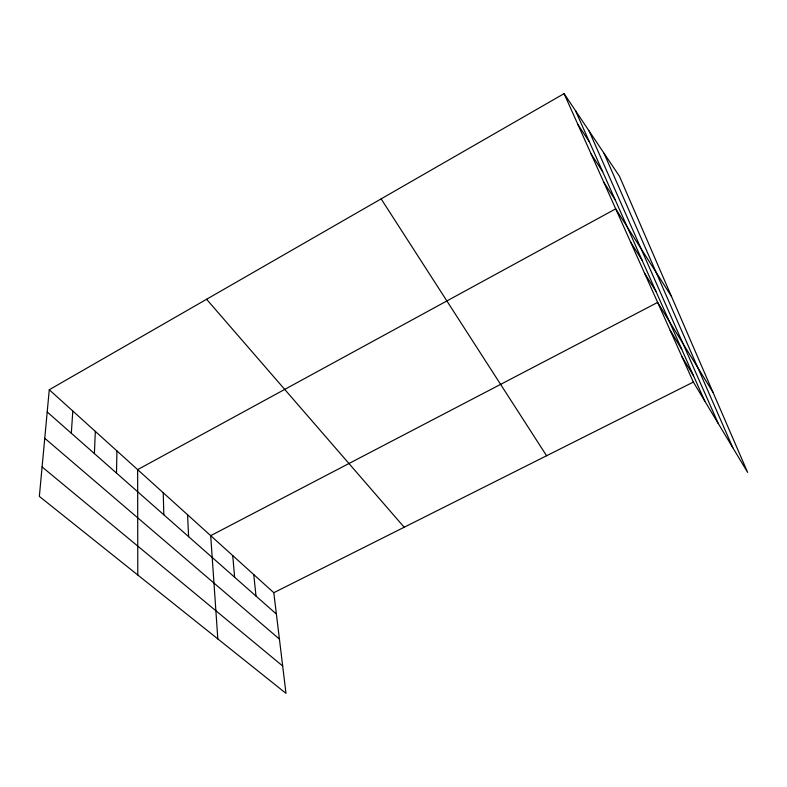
<?xml version="1.0" encoding="UTF-8"?>
<svg xmlns="http://www.w3.org/2000/svg" width="787" height="787" viewBox="0 0 787 787"><rect width="100%" height="100%" fill="white"/><g stroke="black" fill="none" stroke-linecap="round" stroke-linejoin="round"><path stroke-width="1.18" d="M116.496 473.066L116.929 450.902M94.401 453.587L95.325 431.384M71.322 433.243L72.797 411.021M49.266 389.752L39.35 496.4L285.986 693.347L273.807 592.7L49.266 389.752L564.082 93.653L619.487 176.318L747.65 472.407L693.347 382.069L564.082 93.653M273.807 592.7L693.347 382.069M42.095 466.937L282.681 666.009M44.761 438.28L279.415 639.074M47.2 411.975L276.394 614.057M206.588 299.267L404.184 527.241M577.924 124.533L589.424 141.955M591.116 153.967L602.665 171.704M381.134 198.875L546.581 455.752M603.698 182.033L615.286 200.055M671.557 296.62L615.709 208.85L137.646 469.632L137.794 575.012M630.485 241.806L642.113 260.3M644.445 272.941L656.063 291.633M712.983 392.32L657.647 302.415L210.7 535.662L217.822 638.916M670.17 330.353L681.729 349.29M682.054 356.865L693.563 375.871M575.504 110.692L704.798 401.114M589.099 130.986L718.256 423.504M604.023 153.258L732.815 447.714M253.748 574.569L256.011 596.084M232.736 555.573L234.634 577.235M187.562 514.747L188.624 536.665M163.243 492.77L163.814 514.796"/></g></svg>
